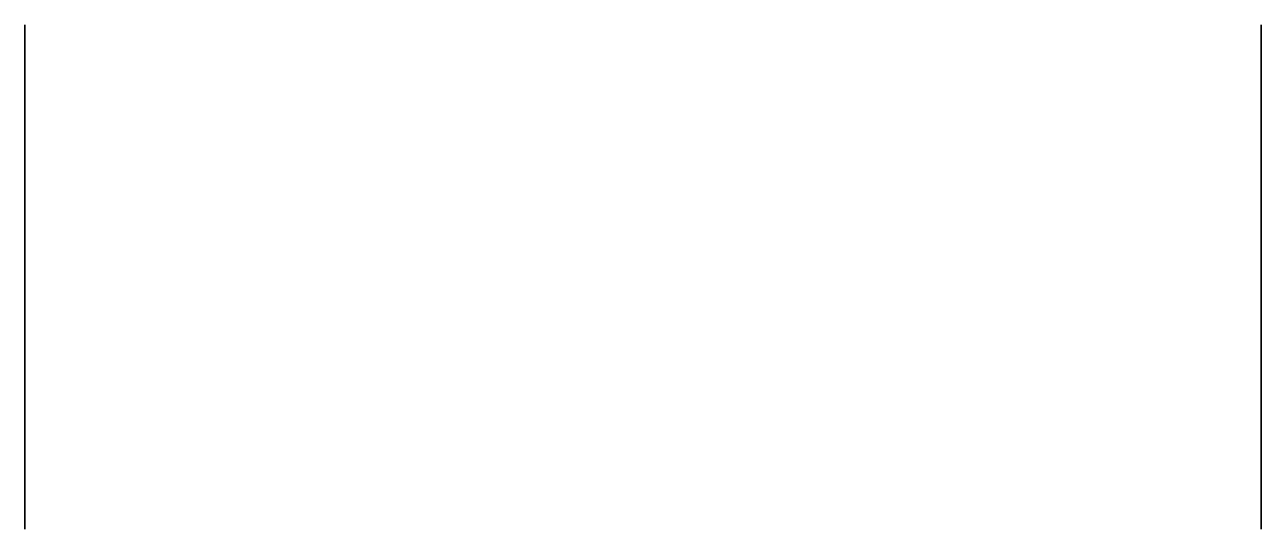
# Model space of a CAD drawing. Extents: x -0.87 to 0.87, y -0.53 to 0.18.
import ezdxf

# ---------------------------------------------------------------- set-up
doc = ezdxf.new("R2010")
doc.units = 0
doc.layers.add('SIDE_PLATES', color=6, linetype='CONTINUOUS')

msp = doc.modelspace()

# ---------------------------------------------------------------- linework, layer by layer
at = {"layer": 'SIDE_PLATES'}
for points in [[(-0.87, 0.18, 1.06), (-0.87, -0.53, 1.06), (-0.87, -0.53, 1.56), (-0.87, 0.18, 1.56)], [(0.87, -0.53, 1.56), (0.87, -0.53, 1.06), (0.87, 0.18, 1.06), (0.87, 0.18, 1.56)]]:
    msp.add_3dface(points, dxfattribs=at)

doc.saveas('drawing.dxf')
